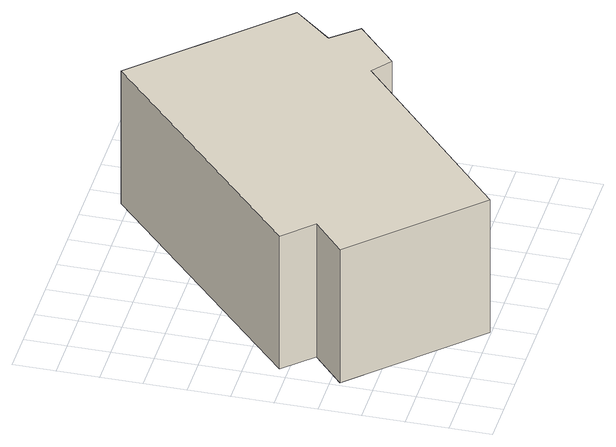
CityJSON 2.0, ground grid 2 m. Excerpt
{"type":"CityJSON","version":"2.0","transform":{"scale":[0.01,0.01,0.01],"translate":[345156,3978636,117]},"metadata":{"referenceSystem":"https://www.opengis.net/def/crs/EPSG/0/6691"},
"CityObjects":{
"building1":{"type":"Building","attributes":{"土砂災害警戒区域.現象区分":"1","土砂災害警戒区域.区域区分":"1","measuredHeight":8.3},"geometry":[{"type":"Solid","lod":"1","boundaries":[[[[0,1,2,3,4,5,6,7,8,9]],[[8,10,11,9]],[[7,12,10,8]],[[6,13,12,7]],[[5,14,13,6]],[[4,15,14,5]],[[3,16,15,4]],[[2,17,16,3]],[[1,18,17,2]],[[0,19,18,1]],[[9,11,19,0]],[[10,12,13,14,15,16,17,18,19,11]]]]}]}
},
"vertices":[
[1131,1842,31],[1762,1195,31],[1603,1012,31],[1711,887,31],[1499,694,31],[1404,766,31],[566,8,31],[25,559,31],[193,709,31],[61,845,31],[193,709,750],[61,845,750],[25,559,750],[566,8,750],[1404,766,750],[1499,694,750],[1711,887,750],[1603,1012,750],[1762,1195,750],[1131,1842,750]
]}
